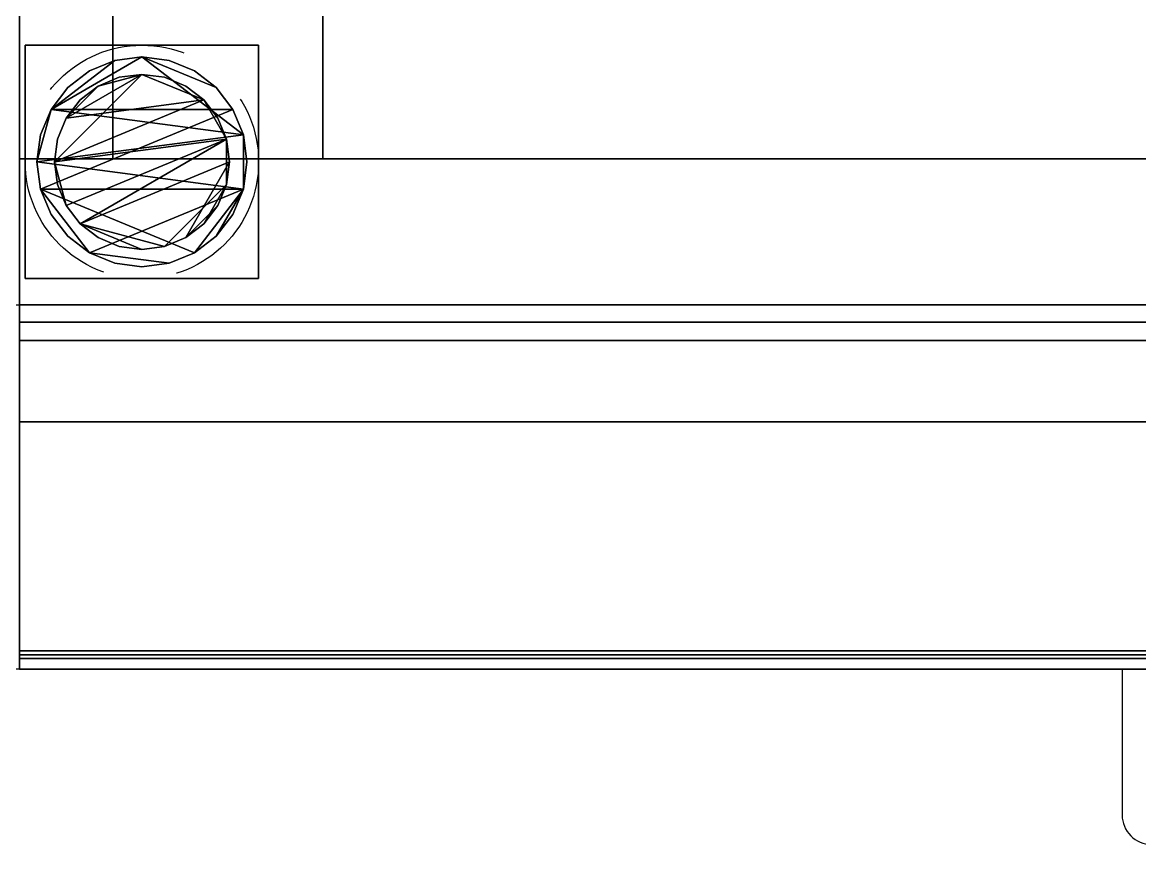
# Model space of a CAD drawing. Header units: millimetres. Extents: x -5 to 3200, y -1375 to 0.
# Drawn here: x 565.5 to 757, y -879 to -734.1 of the extents above; entities that cross this region are included whole.
import ezdxf

# ---------------------------------------------------------------- set-up
doc = ezdxf.new("R2010")
doc.units = ezdxf.units.MM
doc.linetypes.add('NASCOSTA', pattern=[0.381, 0.254, -0.127])
for name, color, linetype in [('IQ_200_2D', 1, 'Continuous'), ('IQ_200_3D', 1, 'Continuous'), ('IQ_204_2D', 7, 'Continuous'), ('IQ_204_3D', 7, 'Continuous')]:
    doc.layers.add(name, color=color, linetype=linetype)
doc.layers.add('IQ_INS_3D', color=3, linetype='Continuous', lineweight=25, plot=False)

msp = doc.modelspace()

# ---------------------------------------------------------------- linework, layer by layer
at = {"layer": 'IQ_200_2D'}
msp.add_lwpolyline([(0, -50), (2900, -50), (2900, -845), (1693, -845), (1693, -879), (1207, -879), (1207, -845), (0, -845), (0, -50)], dxfattribs=at)
at = {"layer": 'IQ_200_2D', "color": 7}
msp.add_lwpolyline([(1013, -845), (754, -845), (754, -870, 0.414214), (759, -875), (1008, -875, 0.414214), (1013, -870)], format="xyb", close=True, dxfattribs=at)
at = {"layer": 'IQ_200_3D'}
for points in [[(2895, -50, 1785), (565, -50, 1785), (565, -782.5, 1785), (2895, -782.5, 1785)], [(2895, -117.5, 708), (565, -117.5, 708), (565, -757.5, 708), (2895, -757.5, 708)], [(2895, -757.5, 1443), (565, -757.5, 1443), (565, -117.5, 1443), (2895, -117.5, 1443)], [(2895, -782.5, 150), (565, -782.5, 150), (565, -117.5, 150), (2895, -117.5, 150)], [(2895, -757.5, 708), (565, -757.5, 708), (565, -757.5, 1443), (2895, -757.5, 1443)], [(1215, -782.5, 758.13), (565, -782.5, 758.13), (565, -841.85, 774.03), (1215, -841.85, 774.03)], [(1215, -842.5, 188), (565, -842.5, 188), (565, -782.5, 188), (1215, -782.5, 188)], [(2895, -782.5, 1785), (565, -782.5, 1785), (565, -782.5, 150), (2895, -782.5, 150)], [(1215, -785.5, 1493), (565, -785.5, 1493), (565, -802.58, 1493), (1215, -802.58, 1493)], [(1215, -785.5, 763.62), (565, -785.5, 763.62), (565, -785.5, 1493), (1215, -785.5, 1493)], [(1215, -843.15, 775.81), (565, -843.15, 775.81), (565, -788.65, 761.21), (1215, -788.65, 761.21)], [(1215, -802.58, 1493), (565, -802.58, 1493), (565, -845, 1463.41), (1215, -845, 1463.41)], [(1215, -845, 771.62), (565, -845, 771.62), (565, -845, 190.5), (1215, -845, 190.5)], [(1215, -845, 1463.41), (565, -845, 1463.41), (565, -845, 778.22), (1215, -845, 778.22)]]:
    msp.add_3dface(points, dxfattribs=at)
for points, invisible_edges in [([(1215, -785.57, 763.05), (565, -785.57, 763.05), (565, -785.5, 763.62), (1215, -785.5, 763.62)], 1), ([(1215, -785.76, 762.52), (565, -785.76, 762.52), (565, -785.57, 763.05), (1215, -785.57, 763.05)], 5), ([(1215, -786.07, 762.04), (565, -786.07, 762.04), (565, -785.76, 762.52), (1215, -785.76, 762.52)], 5), ([(565, -786.07, 762.04), (1215, -786.07, 762.04), (1215, -786.48, 761.64), (565, -786.48, 761.64)], 5), ([(1215, -786.97, 761.34), (565, -786.97, 761.34), (565, -786.48, 761.64), (1215, -786.48, 761.64)], 5), ([(1215, -787.51, 761.17), (565, -787.51, 761.17), (565, -786.97, 761.34), (1215, -786.97, 761.34)], 5), ([(1215, -788.08, 761.12), (565, -788.08, 761.12), (565, -787.51, 761.17), (1215, -787.51, 761.17)], 5), ([(1215, -788.65, 761.21), (565, -788.65, 761.21), (565, -788.08, 761.12), (1215, -788.08, 761.12)], 4), ([(1215, -841.85, 774.03), (565, -841.85, 774.03), (565, -842.5, 774.12), (1215, -842.5, 774.12)], 4), ([(1215, -842.5, 774.12), (565, -842.5, 774.12), (565, -843.15, 774.03), (1215, -843.15, 774.03)], 5), ([(1215, -843.15, 188.09), (565, -843.15, 188.09), (565, -842.5, 188), (1215, -842.5, 188)], 1), ([(1215, -843.15, 774.03), (565, -843.15, 774.03), (565, -843.75, 773.79), (1215, -843.75, 773.79)], 5), ([(1215, -843.75, 188.33), (565, -843.75, 188.33), (565, -843.15, 188.09), (1215, -843.15, 188.09)], 5), ([(1215, -843.75, 776.06), (565, -843.75, 776.06), (565, -843.15, 775.81), (1215, -843.15, 775.81)], 1), ([(1215, -843.75, 773.79), (565, -843.75, 773.79), (565, -844.27, 773.39), (1215, -844.27, 773.39)], 5), ([(565, -843.75, 188.33), (1215, -843.75, 188.33), (1215, -844.27, 188.73), (565, -844.27, 188.73)], 5), ([(1215, -844.27, 776.46), (565, -844.27, 776.46), (565, -843.75, 776.06), (1215, -843.75, 776.06)], 5), ([(1215, -844.27, 773.39), (565, -844.27, 773.39), (565, -844.67, 772.87), (1215, -844.67, 772.87)], 5), ([(1215, -844.67, 189.25), (565, -844.67, 189.25), (565, -844.27, 188.73), (1215, -844.27, 188.73)], 5), ([(1215, -844.67, 776.97), (565, -844.67, 776.97), (565, -844.27, 776.46), (1215, -844.27, 776.46)], 5), ([(1215, -844.67, 772.87), (565, -844.67, 772.87), (565, -844.91, 772.27), (1215, -844.91, 772.27)], 5), ([(1215, -844.91, 189.85), (565, -844.91, 189.85), (565, -844.67, 189.25), (1215, -844.67, 189.25)], 5), ([(1215, -844.91, 777.58), (565, -844.91, 777.58), (565, -844.67, 776.97), (1215, -844.67, 776.97)], 5), ([(1215, -844.91, 772.27), (565, -844.91, 772.27), (565, -845, 771.62), (1215, -845, 771.62)], 1), ([(1215, -845, 190.5), (565, -845, 190.5), (565, -844.91, 189.85), (1215, -844.91, 189.85)], 4), ([(1215, -845, 778.22), (565, -845, 778.22), (565, -844.91, 777.58), (1215, -844.91, 777.58)], 4)]:
    msp.add_3dface(points, dxfattribs=dict(at, invisible_edges=invisible_edges))
at = {"layer": 'IQ_204_2D'}
msp.add_line((0, -782.5), (2900, -782.5), dxfattribs=at)
at = {"layer": 'IQ_INS_3D', "linetype": 'NASCOSTA', "ltscale": 100}
msp.add_circle((586, -758), 20, dxfattribs=at)

# ---------------------------------------------------------------- meshes
at = {"layer": 'IQ_204_3D'}
mesh = msp.add_polyface(dxfattribs=at)
corners = [(581, -757.5, 956.99), (581, -709.44, 929.24), (581, -709.44, 927.94), (581, -707.15, 926.88), (581, -705.19, 925.29), (581, -703.7, 923.25), (581, -702.76, 920.91), (581, -702.44, 918.4), (581, -702.76, 915.89), (581, -703.7, 913.55), (581, -705.19, 911.51), (581, -707.15, 909.92), (581, -709.44, 908.86), (581, -709.44, 907.55), (581, -757.5, 879.81), (581, -137.5, 956.99), (581, -117.5, 956.99), (581, -117.5, 879.81), (581, -137.5, 879.81), (581, -185.56, 907.55), (581, -185.56, 908.86), (581, -187.85, 909.92), (581, -189.81, 911.51), (581, -191.3, 913.55), (581, -192.24, 915.89), (581, -192.56, 918.4), (581, -192.24, 920.91), (581, -191.3, 923.25), (581, -189.81, 925.29), (581, -187.85, 926.88), (581, -185.56, 927.94), (581, -185.56, 929.24)]
mesh.append_faces([[corners[k] for k in face] for face in [(15, 20, 30, 31)]], dxfattribs={"vtx0": -1, "vtx1": -1})
mesh.append_faces([[corners[k] for k in face] for face in [(3, 11, 12, 2), (4, 10, 11, 3), (28, 21, 22, 27), (29, 20, 21, 28), (20, 29, 30)]], dxfattribs={"vtx0": -1, "vtx2": -1})
mesh.append_faces([[corners[k] for k in face] for face in [(8, 9, 6, 7), (17, 18, 15, 16)]], dxfattribs={"vtx1": -1})
mesh.append_faces([[corners[k] for k in face] for face in [(4, 5, 10), (22, 23, 27)]], dxfattribs={"vtx1": -1, "vtx2": -1})
mesh.append_faces([[corners[k] for k in face] for face in [(9, 10, 5, 6), (23, 24, 26, 27)]], dxfattribs={"vtx1": -1, "vtx3": -1})
mesh.append_faces([[corners[k] for k in face] for face in [(24, 25, 26)]], dxfattribs={"vtx2": -1})
mesh.append_faces([[corners[k] for k in face] for face in [(0, 1, 2, 12), (18, 19, 20, 15)]], dxfattribs={"vtx2": -1, "vtx3": -1})
mesh.append_faces([[corners[k] for k in face] for face in [(12, 13, 14, 0)]], dxfattribs={"vtx3": -1})
mesh = msp.add_polyface(dxfattribs=at)
corners = [(617, -757.5, 956.99), (617, -757.5, 879.81), (617, -709.44, 907.55), (617, -709.44, 908.86), (617, -711.74, 908.42), (617, -714.08, 908.53), (617, -716.33, 909.18), (617, -718.36, 910.34), (617, -720.07, 911.93), (617, -721.37, 913.88), (617, -722.17, 916.08), (617, -722.44, 918.4), (617, -722.17, 920.72), (617, -721.37, 922.92), (617, -720.07, 924.87), (617, -718.36, 926.46), (617, -716.33, 927.62), (617, -714.08, 928.27), (617, -711.74, 928.38), (617, -709.44, 927.94), (617, -709.44, 929.24), (617, -137.5, 956.99), (617, -185.56, 929.24), (617, -185.56, 927.94), (617, -183.26, 928.38), (617, -180.92, 928.27), (617, -178.67, 927.62), (617, -176.64, 926.46), (617, -174.93, 924.87), (617, -173.63, 922.92), (617, -172.83, 920.72), (617, -172.56, 918.4), (617, -172.83, 916.08), (617, -173.63, 913.88), (617, -174.93, 911.93), (617, -176.64, 910.34), (617, -178.67, 909.18), (617, -180.92, 908.53), (617, -183.26, 908.42), (617, -185.56, 908.86), (617, -185.56, 907.55), (617, -137.5, 879.81), (617, -117.5, 879.81), (617, -117.5, 956.99)]
mesh.append_faces([[corners[k] for k in face] for face in [(4, 2, 3), (43, 41, 42), (40, 38, 39), (24, 22, 23)]], dxfattribs={"vtx0": -1})
mesh.append_faces([[corners[k] for k in face] for face in [(15, 0, 14), (14, 0, 13), (13, 0, 12), (9, 1, 8), (27, 21, 26)]], dxfattribs={"vtx0": -1, "vtx1": -1})
mesh.append_faces([[corners[k] for k in face] for face in [(2, 4, 5, 1), (0, 15, 16), (1, 10, 11, 0), (0, 11, 12), (21, 29, 30), (41, 31, 32), (41, 32, 33), (41, 33, 34), (41, 36, 37), (22, 24, 25, 21)]], dxfattribs={"vtx0": -1, "vtx2": -1})
mesh.append_faces([[corners[k] for k in face] for face in [(41, 43, 21, 31)]], dxfattribs={"vtx0": -1, "vtx2": -1, "vtx3": -1})
mesh.append_faces([[corners[k] for k in face] for face in [(19, 20, 18)]], dxfattribs={"vtx1": -1})
mesh.append_faces([[corners[k] for k in face] for face in [(7, 8, 1), (6, 7, 1), (5, 6, 1), (16, 17, 0), (9, 10, 1), (30, 31, 21), (35, 36, 41), (34, 35, 41), (28, 29, 21), (27, 28, 21), (25, 26, 21)]], dxfattribs={"vtx1": -1, "vtx2": -1})
mesh.append_faces([[corners[k] for k in face] for face in [(17, 18, 20, 0), (37, 38, 40, 41)]], dxfattribs={"vtx1": -1, "vtx3": -1})
mesh = msp.add_polyface(dxfattribs=at)
corners = [(617, -709.44, 929.24), (581, -709.44, 929.24), (581, -757.5, 956.99), (617, -757.5, 956.99)]
mesh.append_faces([[corners[k] for k in face] for face in [(0, 1, 2, 3)]])
mesh = msp.add_polyface(dxfattribs=at)
corners = [(617, -757.5, 879.81), (581, -757.5, 879.81), (581, -709.44, 907.55), (617, -709.44, 907.55)]
mesh.append_faces([[corners[k] for k in face] for face in [(0, 1, 2, 3)]])
mesh = msp.add_polyface(dxfattribs=at)
corners = [(606, -778, 60), (566, -778, 60), (566, -738, 60), (606, -738, 60)]
mesh.append_faces([[corners[k] for k in face] for face in [(0, 1, 2, 3)]])
mesh = msp.add_polyface(dxfattribs=at)
corners = [(606, -738, 150), (606, -738, 60), (566, -738, 60), (566, -738, 150)]
mesh.append_faces([[corners[k] for k in face] for face in [(0, 1, 2, 3)]])
mesh = msp.add_polyface(dxfattribs=at)
corners = [(566, -738, 150), (566, -738, 60), (566, -778, 60), (566, -778, 150)]
mesh.append_faces([[corners[k] for k in face] for face in [(0, 1, 2, 3)]])
mesh = msp.add_polyface(dxfattribs=at)
corners = [(606, -778, 150), (606, -778, 60), (606, -738, 60), (606, -738, 150)]
mesh.append_faces([[corners[k] for k in face] for face in [(0, 1, 2, 3)]])
mesh = msp.add_polyface(dxfattribs=at)
corners = [(568, -758, 5), (568.61, -762.66, 5), (570.41, -767, 5), (573.27, -770.73, 5), (577, -773.59, 5), (581.34, -775.39, 5), (586, -776, 5), (590.65, -775.39, 5), (595, -773.59, 5), (598.72, -770.73, 5), (601.58, -767, 5), (603.38, -762.66, 5), (604, -758, 5), (603.38, -753.34, 5), (601.58, -749, 5), (598.72, -745.27, 5), (595, -742.41, 5), (590.65, -740.61, 5), (586, -740, 5), (581.34, -740.61, 5), (577, -742.41, 5), (573.27, -745.27, 5), (570.41, -749, 5), (568.61, -753.34, 5)]
mesh.append_faces([[corners[k] for k in face] for face in [(11, 8, 9, 10)]], dxfattribs={"vtx0": -1})
mesh.append_faces([[corners[k] for k in face] for face in [(4, 7, 8, 11), (11, 0, 1, 4), (13, 18, 19, 22)]], dxfattribs={"vtx0": -1, "vtx2": -1, "vtx3": -1})
mesh.append_faces([[corners[k] for k in face] for face in [(0, 11, 12, 13)]], dxfattribs={"vtx0": -1, "vtx3": -1})
mesh.append_faces([[corners[k] for k in face] for face in [(2, 3, 4, 1), (16, 17, 18, 15)]], dxfattribs={"vtx2": -1})
mesh.append_faces([[corners[k] for k in face] for face in [(13, 14, 15, 18), (22, 23, 0, 13)]], dxfattribs={"vtx2": -1, "vtx3": -1})
mesh.append_faces([[corners[k] for k in face] for face in [(4, 5, 6, 7), (19, 20, 21, 22)]], dxfattribs={"vtx3": -1})
mesh = msp.add_polyface(dxfattribs=at)
corners = [(568, -758), (568.61, -753.34), (570.41, -749), (573.27, -745.27), (577, -742.41), (581.34, -740.61), (586, -740), (590.65, -740.61), (595, -742.41), (598.72, -745.27), (601.58, -749), (603.38, -753.34), (604, -758), (603.38, -762.66), (601.58, -767), (598.72, -770.73), (595, -773.59), (590.65, -775.39), (586, -776), (581.34, -775.39), (577, -773.59), (573.27, -770.73), (570.41, -767), (568.61, -762.66)]
mesh.append_faces([[corners[k] for k in face] for face in [(2, 0, 1), (15, 13, 14), (13, 11, 12)]], dxfattribs={"vtx0": -1})
mesh.append_faces([[corners[k] for k in face] for face in [(16, 23, 13, 15)]], dxfattribs={"vtx0": -1, "vtx1": -1, "vtx2": -1})
mesh.append_faces([[corners[k] for k in face] for face in [(2, 10, 23, 0)]], dxfattribs={"vtx0": -1, "vtx1": -1, "vtx3": -1})
mesh.append_faces([[corners[k] for k in face] for face in [(2, 5, 6)]], dxfattribs={"vtx0": -1, "vtx2": -1})
mesh.append_faces([[corners[k] for k in face] for face in [(23, 10, 11, 13), (23, 16, 17, 20)]], dxfattribs={"vtx0": -1, "vtx2": -1, "vtx3": -1})
mesh.append_faces([[corners[k] for k in face] for face in [(9, 10, 2, 6)]], dxfattribs={"vtx1": -1, "vtx2": -1, "vtx3": -1})
mesh.append_faces([[corners[k] for k in face] for face in [(3, 4, 5, 2), (18, 19, 20, 17)]], dxfattribs={"vtx2": -1})
mesh.append_faces([[corners[k] for k in face] for face in [(6, 7, 8, 9), (20, 21, 22, 23)]], dxfattribs={"vtx3": -1})
mesh = msp.add_polyface(dxfattribs=at)
corners = [(568, -758, 5), (568.61, -753.34, 5), (570.41, -749, 5), (573.27, -745.27, 5), (577, -742.41, 5), (581.34, -740.61, 5), (586, -740, 5), (590.65, -740.61, 5), (595, -742.41, 5), (598.72, -745.27, 5), (601.58, -749, 5), (603.38, -753.34, 5), (604, -758, 5), (604, -758), (603.38, -753.34), (601.58, -749), (598.72, -745.27), (595, -742.41), (590.65, -740.61), (586, -740), (581.34, -740.61), (577, -742.41), (573.27, -745.27), (570.41, -749), (568.61, -753.34), (568, -758)]
mesh.append_faces([[corners[k] for k in face] for face in [(13, 14, 11, 12), (0, 1, 24, 25)]], dxfattribs={"vtx1": -1})
mesh.append_faces([[corners[k] for k in face] for face in [(14, 15, 10, 11), (16, 17, 8, 9), (15, 16, 9, 10), (17, 18, 7, 8), (6, 7, 18, 19), (19, 20, 5, 6), (20, 21, 4, 5), (22, 23, 2, 3), (21, 22, 3, 4), (23, 24, 1, 2)]], dxfattribs={"vtx1": -1, "vtx3": -1})
mesh = msp.add_polyface(dxfattribs=at)
corners = [(571, -758, 60), (571.51, -761.88, 60), (573.01, -765.5, 60), (575.39, -768.61, 60), (578.5, -770.99, 60), (582.11, -772.49, 60), (586, -773, 60), (589.88, -772.49, 60), (593.5, -770.99, 60), (596.6, -768.61, 60), (598.99, -765.5, 60), (600.49, -761.88, 60), (601, -758, 60), (600.49, -754.12, 60), (598.99, -750.5, 60), (596.6, -747.39, 60), (593.5, -745.01, 60), (589.88, -743.51, 60), (586, -743, 60), (582.11, -743.51, 60), (578.5, -745.01, 60), (575.39, -747.39, 60), (573.01, -750.5, 60), (571.51, -754.12, 60)]
mesh.append_faces([[corners[k] for k in face] for face in [(10, 8, 9), (22, 20, 21)]], dxfattribs={"vtx0": -1})
mesh.append_faces([[corners[k] for k in face] for face in [(7, 3, 6)]], dxfattribs={"vtx0": -1, "vtx1": -1})
mesh.append_faces([[corners[k] for k in face] for face in [(22, 15, 18, 20)]], dxfattribs={"vtx0": -1, "vtx1": -1, "vtx2": -1, "vtx3": -1})
mesh.append_faces([[corners[k] for k in face] for face in [(13, 2, 3, 12)]], dxfattribs={"vtx0": -1, "vtx2": -1})
mesh.append_faces([[corners[k] for k in face] for face in [(3, 7, 8, 12)]], dxfattribs={"vtx0": -1, "vtx2": -1, "vtx3": -1})
mesh.append_faces([[corners[k] for k in face] for face in [(17, 18, 15, 16), (19, 20, 18)]], dxfattribs={"vtx1": -1})
mesh.append_faces([[corners[k] for k in face] for face in [(11, 12, 8, 10)]], dxfattribs={"vtx1": -1, "vtx2": -1})
mesh.append_faces([[corners[k] for k in face] for face in [(4, 5, 6, 3)]], dxfattribs={"vtx2": -1})
mesh.append_faces([[corners[k] for k in face] for face in [(0, 1, 2, 13), (13, 14, 15, 0), (22, 23, 0, 15)]], dxfattribs={"vtx2": -1, "vtx3": -1})
mesh = msp.add_polyface(dxfattribs=at)
corners = [(571, -758, 5), (571.51, -754.12, 5), (573.01, -750.5, 5), (575.39, -747.39, 5), (578.5, -745.01, 5), (582.11, -743.51, 5), (586, -743, 5), (589.88, -743.51, 5), (593.5, -745.01, 5), (596.6, -747.39, 5), (598.99, -750.5, 5), (600.49, -754.12, 5), (601, -758, 5), (600.49, -761.88, 5), (598.99, -765.5, 5), (596.6, -768.61, 5), (593.5, -770.99, 5), (589.88, -772.49, 5), (586, -773, 5), (582.11, -772.49, 5), (578.5, -770.99, 5), (575.39, -768.61, 5), (573.01, -765.5, 5), (571.51, -761.88, 5)]
mesh.append_faces([[corners[k] for k in face] for face in [(9, 6, 7, 8), (4, 2, 3), (15, 13, 14)]], dxfattribs={"vtx0": -1})
mesh.append_faces([[corners[k] for k in face] for face in [(18, 21, 17)]], dxfattribs={"vtx0": -1, "vtx1": -1})
mesh.append_faces([[corners[k] for k in face] for face in [(22, 0, 11, 21)]], dxfattribs={"vtx0": -1, "vtx1": -1, "vtx2": -1})
mesh.append_faces([[corners[k] for k in face] for face in [(0, 6, 9, 11), (21, 11, 13, 17)]], dxfattribs={"vtx0": -1, "vtx1": -1, "vtx2": -1, "vtx3": -1})
mesh.append_faces([[corners[k] for k in face] for face in [(23, 0, 22), (12, 13, 11)]], dxfattribs={"vtx1": -1})
mesh.append_faces([[corners[k] for k in face] for face in [(16, 17, 13, 15)]], dxfattribs={"vtx1": -1, "vtx2": -1})
mesh.append_faces([[corners[k] for k in face] for face in [(9, 10, 11)]], dxfattribs={"vtx2": -1})
mesh.append_faces([[corners[k] for k in face] for face in [(4, 5, 6, 2), (0, 1, 2, 6)]], dxfattribs={"vtx2": -1, "vtx3": -1})
mesh.append_faces([[corners[k] for k in face] for face in [(18, 19, 20, 21)]], dxfattribs={"vtx3": -1})
mesh = msp.add_polyface(dxfattribs=at)
corners = [(571, -758, 60), (571.51, -754.12, 60), (573.01, -750.5, 60), (575.39, -747.39, 60), (578.5, -745.01, 60), (582.11, -743.51, 60), (586, -743, 60), (589.88, -743.51, 60), (593.5, -745.01, 60), (596.6, -747.39, 60), (598.99, -750.5, 60), (600.49, -754.12, 60), (601, -758, 60), (601, -758, 5), (600.49, -754.12, 5), (598.99, -750.5, 5), (596.6, -747.39, 5), (593.5, -745.01, 5), (589.88, -743.51, 5), (586, -743, 5), (582.11, -743.51, 5), (578.5, -745.01, 5), (575.39, -747.39, 5), (573.01, -750.5, 5), (571.51, -754.12, 5), (571, -758, 5)]
mesh.append_faces([[corners[k] for k in face] for face in [(1, 24, 25, 0)]], dxfattribs={"vtx0": -1})
mesh.append_faces([[corners[k] for k in face] for face in [(8, 17, 18, 7), (7, 18, 19, 6), (16, 9, 10, 15), (9, 16, 17, 8), (5, 20, 21, 4), (4, 21, 22, 3), (2, 23, 24, 1), (3, 22, 23, 2), (20, 5, 6, 19)]], dxfattribs={"vtx0": -1, "vtx2": -1})
mesh.append_faces([[corners[k] for k in face] for face in [(13, 14, 11, 12)]], dxfattribs={"vtx1": -1})
mesh.append_faces([[corners[k] for k in face] for face in [(14, 15, 10, 11)]], dxfattribs={"vtx1": -1, "vtx3": -1})
mesh = msp.add_polyface(dxfattribs=at)
corners = [(604, -758, 5), (603.38, -762.66, 5), (601.58, -767, 5), (598.72, -770.73, 5), (595, -773.59, 5), (590.65, -775.39, 5), (586, -776, 5), (581.34, -775.39, 5), (577, -773.59, 5), (573.27, -770.73, 5), (570.41, -767, 5), (568.61, -762.66, 5), (568, -758, 5), (568, -758), (568.61, -762.66), (570.41, -767), (573.27, -770.73), (577, -773.59), (581.34, -775.39), (586, -776), (590.65, -775.39), (595, -773.59), (598.72, -770.73), (601.58, -767), (603.38, -762.66), (604, -758)]
mesh.append_faces([[corners[k] for k in face] for face in [(13, 14, 11, 12), (0, 1, 24, 25)]], dxfattribs={"vtx1": -1})
mesh.append_faces([[corners[k] for k in face] for face in [(14, 15, 10, 11), (16, 17, 8, 9), (15, 16, 9, 10), (17, 18, 7, 8), (6, 7, 18, 19), (19, 20, 5, 6), (20, 21, 4, 5), (22, 23, 2, 3), (21, 22, 3, 4), (23, 24, 1, 2)]], dxfattribs={"vtx1": -1, "vtx3": -1})
mesh = msp.add_polyface(dxfattribs=at)
corners = [(601, -758, 60), (600.49, -761.88, 60), (598.99, -765.5, 60), (596.6, -768.61, 60), (593.5, -770.99, 60), (589.88, -772.49, 60), (586, -773, 60), (582.11, -772.49, 60), (578.5, -770.99, 60), (575.39, -768.61, 60), (573.01, -765.5, 60), (571.51, -761.88, 60), (571, -758, 60), (571, -758, 5), (571.51, -761.88, 5), (573.01, -765.5, 5), (575.39, -768.61, 5), (578.5, -770.99, 5), (582.11, -772.49, 5), (586, -773, 5), (589.88, -772.49, 5), (593.5, -770.99, 5), (596.6, -768.61, 5), (598.99, -765.5, 5), (600.49, -761.88, 5), (601, -758, 5)]
mesh.append_faces([[corners[k] for k in face] for face in [(1, 24, 25, 0)]], dxfattribs={"vtx0": -1})
mesh.append_faces([[corners[k] for k in face] for face in [(11, 14, 15, 10), (10, 15, 16, 9), (8, 17, 18, 7), (9, 16, 17, 8), (7, 18, 19, 6), (5, 20, 21, 4), (4, 21, 22, 3), (2, 23, 24, 1), (3, 22, 23, 2), (20, 5, 6, 19)]], dxfattribs={"vtx0": -1, "vtx2": -1})
mesh.append_faces([[corners[k] for k in face] for face in [(12, 13, 14, 11)]], dxfattribs={"vtx2": -1})
mesh = msp.add_polyface(dxfattribs=at)
corners = [(566, -778, 150), (566, -778, 60), (606, -778, 60), (606, -778, 150)]
mesh.append_faces([[corners[k] for k in face] for face in [(0, 1, 2, 3)]])

doc.saveas('drawing.dxf')
